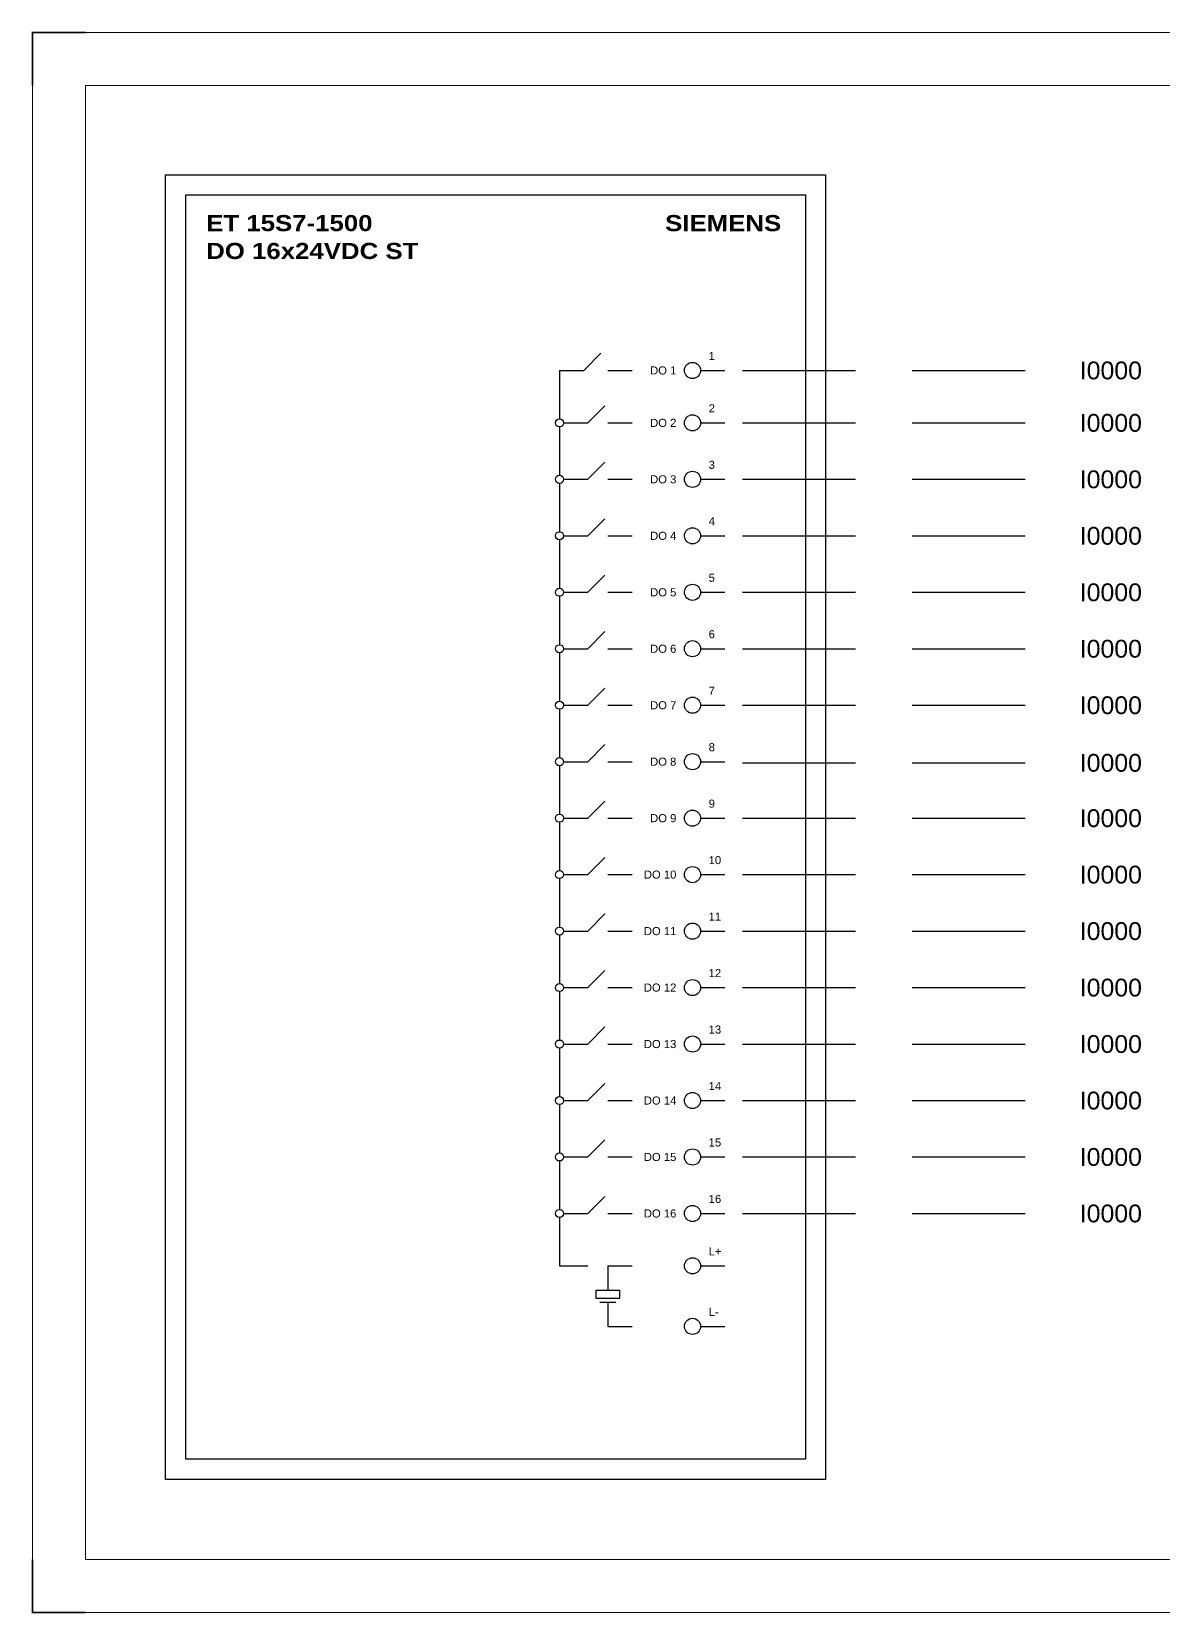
# Model space of a CAD drawing. Header units: centimetres. Extents: x -6233 to 67854, y 107 to 55669.
# Drawn here: x 110 to 3290, y 9709 to 14153 of the extents above; entities that cross this region are included whole.
import ezdxf
from ezdxf.enums import TextEntityAlignment as Align

# ---------------------------------------------------------------- set-up
doc = ezdxf.new("R2010")
doc.units = ezdxf.units.CM
doc.header["$LTSCALE"] = 25.4
doc.linetypes.add('HIDDEN', pattern=[0.375, 0.25, -0.125])
doc.layers.add('Etiket-Line-L', color=7, linetype='Continuous')
doc.layers.add('EtIket-Line-S', color=2, linetype='Continuous')
doc.styles.add('Bold', font='ariblk.ttf', dxfattribs={"height": 25.4})
doc.styles.get("Standard").update_dxf_attribs({"font": 'arial.ttf', "height": 25.4})

# ---------------------------------------------------------------- blocks, each defined once
blk = doc.blocks.new('x5 Out Line')
at = {"const_width": 0.3}
for points in [[(9.65, 286.71), (0, 286.71), (0, 277.06)], [(0, 9.65), (0, 0), (9.65, 0)]]:
    blk.add_lwpolyline(points, dxfattribs=at)
at = {"lineweight": 15}
blk.add_lwpolyline([(395.8, 9.65), (395.8, 277.06), (9.65, 277.06), (9.65, 9.65)], close=True, dxfattribs=at)
at = {"layer": 'EtIket-Line-S', "lineweight": 9, "ltscale": 0.5}
blk.add_lwpolyline([(0, 0), (405.45, 0), (405.45, 286.71), (0, 286.71)], close=True, dxfattribs=at)

msp = doc.modelspace()

# ---------------------------------------------------------------- linework, layer by layer
at = {"ltscale": 50}
for p, q in [((1661.1, 13200.7), (1709.2, 13248.8)), ((1593.1, 13200.7), (1661.1, 13200.7)), ((1593.1, 13200.7), (1593.1, 13064.7)), ((1729.1, 13200.7), (1797.1, 13200.7)), ((1672.5, 13053.4), (1720.6, 13101.5)), ((1593.1, 13042.1), (1593.1, 12906.1)), ((1604.5, 13053.4), (1672.5, 13053.4)), ((1729.1, 13053.4), (1797.1, 13053.4)), ((1672.5, 12894.8), (1720.6, 12942.8)), ((1604.5, 12894.8), (1672.5, 12894.8)), ((1729.1, 12894.8), (1797.1, 12894.8)), ((1593.1, 12883.4), (1593.1, 12747.4)), ((1672.5, 12736.1), (1720.6, 12784.2)), ((1593.1, 12724.8), (1593.1, 12588.8)), ((1604.5, 12736.1), (1672.5, 12736.1)), ((1729.1, 12736.1), (1797.1, 12736.1)), ((1672.5, 12577.4), (1720.6, 12625.5)), ((1604.5, 12577.4), (1672.5, 12577.4)), ((1729.1, 12577.4), (1797.1, 12577.4)), ((1593.1, 12566.1), (1593.1, 12430.1)), ((1672.5, 12418.8), (1720.6, 12466.9)), ((1593.1, 12407.5), (1593.1, 12271.5)), ((1604.5, 12418.8), (1672.5, 12418.8)), ((1729.1, 12418.8), (1797.1, 12418.8)), ((1672.5, 12260.1), (1720.6, 12308.2)), ((1593.1, 12248.8), (1593.1, 12112.8)), ((1604.5, 12260.1), (1672.5, 12260.1)), ((1729.1, 12260.1), (1797.1, 12260.1)), ((1672.5, 12101.5), (1720.6, 12149.5)), ((1593.1, 12090.1), (1593.1, 11954.1)), ((1604.5, 12101.5), (1672.5, 12101.5)), ((1729.1, 12101.5), (1797.1, 12101.5)), ((1672.5, 11942.8), (1720.6, 11990.9)), ((1593.1, 11931.5), (1593.1, 11795.5)), ((1604.5, 11942.8), (1672.5, 11942.8)), ((1729.1, 11942.8), (1797.1, 11942.8)), ((1672.5, 11784.2), (1720.6, 11832.2)), ((1604.5, 11784.2), (1672.5, 11784.2)), ((1729.1, 11784.2), (1797.1, 11784.2)), ((1593.1, 11772.8), (1593.1, 11636.8)), ((1672.5, 11625.5), (1720.6, 11673.6)), ((1593.1, 11614.2), (1593.1, 11478.2)), ((1604.5, 11625.5), (1672.5, 11625.5)), ((1729.1, 11625.5), (1797.1, 11625.5)), ((1672.5, 11466.8), (1720.6, 11514.9)), ((1604.5, 11466.8), (1672.5, 11466.8)), ((1729.1, 11466.8), (1797.1, 11466.8)), ((1593.1, 11455.5), (1593.1, 11319.5)), ((1672.5, 11308.2), (1720.6, 11356.3)), ((1593.1, 11296.8), (1593.1, 11160.9)), ((1604.5, 11308.2), (1672.5, 11308.2)), ((1729.1, 11308.2), (1797.1, 11308.2)), ((1672.5, 11149.5), (1720.6, 11197.6)), ((1593.1, 11138.2), (1593.1, 11002.2)), ((1604.5, 11149.5), (1672.5, 11149.5)), ((1729.1, 11149.5), (1797.1, 11149.5)), ((1672.5, 10990.9), (1720.6, 11038.9)), ((1593.1, 10979.5), (1593.1, 10843.5)), ((1604.5, 10990.9), (1672.5, 10990.9)), ((1729.1, 10990.9), (1797.1, 10990.9)), ((1672.5, 10832.2), (1720.6, 10880.3)), ((1593.1, 10820.9), (1593.1, 10684.9)), ((1604.5, 10832.2), (1672.5, 10832.2)), ((1729.1, 10832.2), (1797.1, 10832.2)), ((1593.1, 10684.9), (1672.5, 10684.9)), ((1729.1, 10684.9), (1797.1, 10684.9)), ((1729.1, 10684.9), (1729.1, 10616.9)), ((1695.1, 10616.9), (1763.1, 10616.9)), ((1695.1, 10616.9), (1695.1, 10594.4)), ((1695.1, 10594.4), (1763.1, 10594.4)), ((1706.5, 10582.9), (1751.8, 10582.9)), ((1729.1, 10582.9), (1729.1, 10514.9)), ((1763.1, 10594.4), (1763.1, 10616.9)), ((1729.1, 10514.9), (1797.1, 10514.9))]:
    msp.add_line(p, q, dxfattribs=at)
at = {"color": 6, "ltscale": 50}
for p, q in [((1989.5, 13200.7), (2057.5, 13200.7)), ((1989.5, 13053.4), (2057.5, 13053.4)), ((1989.5, 12894.8), (2057.5, 12894.8)), ((1989.5, 12736.1), (2057.5, 12736.1)), ((1989.5, 12577.4), (2057.5, 12577.4)), ((1989.5, 12418.8), (2057.5, 12418.8)), ((1989.5, 12260.1), (2057.5, 12260.1)), ((1989.5, 12101.5), (2057.5, 12101.5)), ((1989.5, 11942.8), (2057.5, 11942.8)), ((1989.5, 11784.2), (2057.5, 11784.2)), ((1989.5, 11625.5), (2057.5, 11625.5)), ((1989.5, 11466.8), (2057.5, 11466.8)), ((1989.5, 11308.2), (2057.5, 11308.2)), ((1989.5, 11149.5), (2057.5, 11149.5)), ((1989.5, 10990.9), (2057.5, 10990.9)), ((1989.5, 10832.2), (2057.5, 10832.2)), ((1989.5, 10684.9), (2057.5, 10684.9)), ((1989.5, 10514.9), (2057.5, 10514.9))]:
    msp.add_line(p, q, dxfattribs=at)
at = {"color": 146, "linetype": 'HIDDEN', "ltscale": 50, "true_color": 0x105689}
for p, q in [((2107.5, 13200.7), (2954.9, 13200.7)), ((2107.5, 13053.4), (2954.9, 13053.4)), ((2107.5, 12894.8), (2954.9, 12894.8)), ((2107.5, 12736.1), (2954.9, 12736.1)), ((2107.5, 12577.4), (2954.9, 12577.4)), ((2107.5, 12418.8), (2954.9, 12418.8)), ((2107.5, 12260.1), (2954.9, 12260.1)), ((2107.5, 12098.3), (2954.9, 12098.3)), ((2107.5, 11942.8), (2954.9, 11942.8)), ((2107.5, 11784.2), (2954.9, 11784.2)), ((2107.5, 11625.5), (2954.9, 11625.5)), ((2107.5, 11466.8), (2954.9, 11466.8)), ((2107.5, 11308.2), (2954.9, 11308.2)), ((2107.5, 11149.5), (2954.9, 11149.5)), ((2107.5, 10990.9), (2954.9, 10990.9)), ((2107.5, 10832.2), (2954.9, 10832.2))]:
    msp.add_line(p, q, dxfattribs=at)
at = {"ltscale": 50}
msp.add_lwpolyline([(486.1, 13750.6), (2340.8, 13750.6), (2340.8, 10084.8), (486.1, 10084.8)], close=True, dxfattribs=at)
at = {"color": 6, "ltscale": 50}
msp.add_lwpolyline([(542.8, 13694), (2284.1, 13694), (2284.1, 10141.5), (542.8, 10141.5)], close=True, dxfattribs=at)
at = {"color": 6, "ltscale": 500}
for centre in [(1966.8, 13200.7), (1966.8, 13053.4), (1966.8, 12894.8), (1966.8, 12736.1), (1966.8, 12577.4), (1966.8, 12418.8), (1966.8, 12260.1), (1966.8, 12101.5), (1966.8, 11942.8), (1966.8, 11784.2), (1966.8, 11625.5), (1966.8, 11466.8), (1966.8, 11308.2), (1966.8, 11149.5), (1966.8, 10990.9), (1966.8, 10832.2), (1966.8, 10684.9), (1966.8, 10514.9)]:
    msp.add_circle(centre, 22.7, dxfattribs=at)
at = {"ltscale": 500}
for centre in [(1593.1, 13053.4), (1593.1, 12894.8), (1593.1, 12736.1), (1593.1, 12577.4), (1593.1, 12418.8), (1593.1, 12260.1), (1593.1, 12101.5), (1593.1, 11942.8), (1593.1, 11784.2), (1593.1, 11625.5), (1593.1, 11466.8), (1593.1, 11308.2), (1593.1, 11149.5), (1593.1, 10990.9), (1593.1, 10832.2)]:
    msp.add_circle(centre, 11.3, dxfattribs=at)

# ---------------------------------------------------------------- block references
at = {"layer": 'Etiket-Line-L', "lineweight": 0, "xscale": 15.48351216233742, "yscale": 15.48351216233742, "zscale": 15.48351216233742}
msp.add_blockref('x5 Out Line', (112.3, 9711), dxfattribs=at)

# ---------------------------------------------------------------- texts
at = {"ltscale": 500, "style": 'Bold'}
for s, p in [('ET 15S7-1500', (600.4, 13637.3)), ('DO 16x24VDC ST', (600.4, 13559.1))]:
    msp.add_text(s, height=45.331, dxfattribs=at).set_placement(p, align=Align.TOP_LEFT)
msp.add_text('SIEMENS', height=45.33, dxfattribs=at).set_placement((2216.1, 13637.3), align=Align.TOP_RIGHT)
at = {"ltscale": 500}
for s, height, p in [('1', 22.7, (2012.2, 13223.4)), ('2', 22.7, (2012.2, 13076.1)), ('3', 22.7, (2012.2, 12917.4)), ('4', 22.7, (2012.2, 12758.8)), ('5', 22.7, (2012.2, 12600.1)), ('6', 22.7, (2012.2, 12441.4)), ('7', 22.7, (2012.2, 12282.8)), ('8', 22.7, (2012.2, 12124.1)), ('9', 22.7, (2012.2, 11965.5)), ('10', 22.67, (2012.2, 11806.8)), ('11', 22.67, (2012.2, 11648.2)), ('12', 22.67, (2012.2, 11489.5)), ('13', 22.67, (2012.2, 11330.8)), ('14', 22.67, (2012.2, 11172.2)), ('15', 22.67, (2012.2, 11013.5)), ('16', 22.67, (2012.2, 10854.9)), ('L+', 22.67, (2012.2, 10707.5)), ('L-', 22.67, (2012.2, 10537.6))]:
    msp.add_text(s, height=height, dxfattribs=at).set_placement(p, align=Align.BOTTOM_LEFT)
for s, p in [('DO 1', (1921.5, 13200.7)), ('DO 2', (1921.5, 13053.4)), ('DO 3', (1921.5, 12894.8)), ('DO 4', (1921.5, 12736.1)), ('DO 5', (1921.5, 12577.4)), ('DO 6', (1921.5, 12418.8)), ('DO 7', (1921.5, 12260.1)), ('DO 8', (1921.5, 12101.5)), ('DO 9', (1921.5, 11942.8)), ('DO 10', (1921.5, 11784.2)), ('DO 11', (1921.5, 11625.5)), ('DO 12', (1921.5, 11466.8)), ('DO 13', (1921.5, 11308.2)), ('DO 14', (1921.5, 11149.5)), ('DO 15', (1921.5, 10990.9)), ('DO 16', (1921.5, 10832.2))]:
    msp.add_text(s, height=22.67, dxfattribs=at).set_placement(p, align=Align.MIDDLE_RIGHT)
for p in [(3054.9, 13200.7), (3054.9, 13053.4), (3054.9, 12894.8), (3054.9, 12736.1), (3054.9, 12577.4), (3054.9, 12418.8), (3054.9, 12260.1), (3054.9, 12098.3), (3054.9, 11942.8), (3054.9, 11784.2), (3054.9, 11625.5), (3054.9, 11466.8), (3054.9, 11308.2), (3054.9, 11149.5), (3054.9, 10990.9), (3054.9, 10832.2)]:
    msp.add_text('I0000', height=50, dxfattribs=at).set_placement(p, align=Align.MIDDLE_LEFT)

doc.saveas('drawing.dxf')
